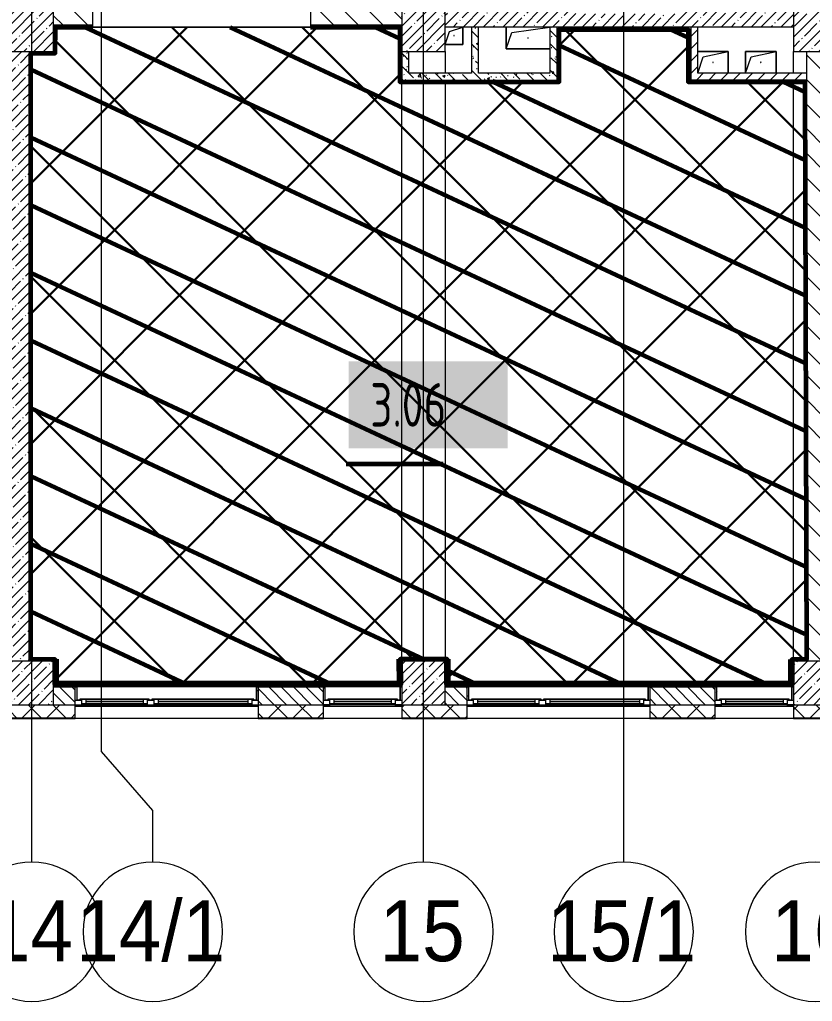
# Model space of a CAD drawing. Header units: millimetres. Extents: x -164500 to 426394, y -51911 to 102118.
# Drawn here: x 336747 to 345855, y -3506 to 7765 of the extents above; entities that cross this region are included whole.
import ezdxf

# ---------------------------------------------------------------- set-up
doc = ezdxf.new("R2010")
doc.units = ezdxf.units.MM
for name, color, linetype, lineweight in [('0) шлифовка', 5, 'Continuous', 60), ('1.4) Плинтус ПЛ-4', 6, 'Continuous', 60), ('5.3) Л-7 Линолеум 4 вып', 230, 'Continuous', 30), ('7.7) Плинтус', 222, 'Continuous', 90), ('A-FLOR', 7, 'Continuous', 9), ('A-GENM', 7, 'Continuous', 9), ('A-GLAZ', 7, 'Continuous', 9), ('A-GLAZ-1', 7, 'Continuous', 5), ('A-WALL', 7, 'Continuous', 5), ('I-WALL', 7, 'Continuous', 5), ('S-COLS', 7, 'Continuous', 9), ('S-COLS-1', 7, 'Continuous', 5), ('Оси', 7, 'Continuous', 9), ('Оси-1', 7, 'Continuous', 20)]:
    doc.layers.add(name, color=color, linetype=linetype, lineweight=lineweight)
doc.layers.add('2) защита вин плитк', color=6, linetype='Continuous')
doc.layers.add('3.2.3) Нал-ой пол 4 вып', color=3, linetype='Continuous')
doc.layers.add('A-AREA-PATT-3', color=7, linetype='Continuous', lineweight=5, true_color=0xe6fae8, transparency=1)
doc.layers.add('A-WALL-1', color=9, linetype='Continuous', lineweight=5, true_color=0x808080)
doc.layers.add('A-WALL-FNSH-1', color=9, linetype='Continuous', lineweight=5, true_color=0x808080)
doc.styles.add('Arial', font='arial.ttf', dxfattribs={"width": 0.9, "height": 700})
doc.styles.add('СПДС', font='ГОСТ тип А.ttf', dxfattribs={"width": 0.9})
pattern_1 = [(45, (289227.4, 1e-08), (-141.42136, 141.42136), []), (135, (289227.4, 1e-08), (-141.42136, -141.42136), [])]
pattern_2 = [(135, (289227.4, 1e-08), (-141.42136, -141.42136), [])]
pattern_3 = [(45, (289227.4, 1e-08), (-114.04925, 114.04925), []), (45, (289341.45, 1e-08), (-114.04925, 114.04925), [201.612, -40.322, 6.706, -33.617])]
pattern_4 = [(45, (289227.4, 1e-08), (-70.71068, 70.71068), [])]
pattern_5 = [(135, (289227.4, 1e-08), (-150.8683, -150.8683), [213.36, -35.56, 7.112, -35.56]), (135, (289227.4, 150.77), (-150.8683, -150.8683), []), (50, (289227.4, 1e-08), (255.0577, -22.3145), [26.67, -293.37]), (355, (289227.4, 1e-08), (-49.3404, 267.4791), [21.336, -234.696]), (100.451, (289248.66, -1.86), (205.7195, 245.1636), [22.666, -249.326]), (46.184, (289227.4, 71.12), (379.511, -58.86), [40.005, -440.055]), (96.636, (289259.03, 66.2), (332.3634, 346.399), [33.999, -373.989]), (351.184, (289227.4, 71.12), (332.367, 346.3953), [32.004, -352.044]), (21, (289262.96, 53.34), (212.2602, -143.1711), [26.67, -293.37]), (326, (289262.96, 53.34), (86.5224, 257.8632), [21.336, -234.696]), (71.451, (289280.65, 41.4), (298.784, 114.6901), [22.666, -249.326]), (37.5, (289227.4, 1e-08), (4.32385, 118.37751), [6.706, -225.146, 6.706, -231.546, -235.585]), (37.5, (289227.4, 1e-08), (4.32385, 118.37751), [-470.103, 6.706, -228.879]), (7.5, (289227.4, 1e-08), (93.54758, 140.2533), [6.706, -129.134, 6.706, -219.812, -89.789]), (7.5, (289227.4, 1e-08), (93.54758, 140.2533), [-362.356, 6.706, -83.083]), (327.5, (289148.1, 1e-08), (189.82734, -8.02019), [6.706, -82.194, 6.706, -270.662, -368.046]), (327.5, (289148.1, 1e-08), (189.82734, -8.02019), [-366.268, 6.706, -361.34]), (317.5, (289112.54, 1e-08), (207.38114, 35.59764), [6.706, -108.864, 6.706, -177.495, -261.366]), (317.5, (289112.54, 1e-08), (207.38114, 35.59764), [-299.771, 6.706, -254.66])]
pattern_6 = [(0, (289227.4, 1e-08), (243.84, 60.96), [20.117, -162.763, 20.117, -162.763, -975.36]), (0, (289227.4, 1e-08), (243.84, 60.96), [-365.76, 20.117, -345.643, 20.117, -162.763, -426.72]), (0, (289227.4, 1e-08), (243.84, 60.96), [-914.4, 20.117, -101.803, 20.117, -284.683]), (120, (289318.84, 30.48), (-174.71291, 180.691634), [20.117, -162.763, 20.117, -162.763, -975.36]), (120, (289318.84, 30.48), (-174.71291, 180.691634), [-365.76, 20.117, -345.643, 20.117, -162.763, -426.72]), (120, (289318.84, 30.48), (-174.71291, 180.691634), [-914.4, 20.117, -101.803, 20.117, -284.683]), (240, (289349.32, 152.4), (-69.12709, -241.651634), [20.117, -162.763, 20.117, -162.763, -975.36]), (240, (289349.32, 152.4), (-69.12709, -241.651634), [-365.76, 20.117, -345.643, 20.117, -162.763, -426.72]), (240, (289349.32, 152.4), (-69.12709, -241.651634), [-914.4, 20.117, -101.803, 20.117, -284.683])]
pattern_7 = [(45, (292979.4, 11329), (-747.606, 747.606), [])]

# ---------------------------------------------------------------- blocks, each defined once
blk = doc.blocks.new('BSC_Колонна _Прямоугольная - 500х500-V513-Объем проектирования 3 этажа')
at = {"layer": 'S-COLS-1'}
h = blk.add_hatch(dxfattribs=at)
h.set_pattern_fill('FP_6', color=256, style=0, pattern_type=2)
h.set_pattern_definition([(45, (-47660, -7650), (-114.04925, 114.04925), []), (45, (-47545.95, -7650), (-114.04925, 114.04925), [201.613, -40.323, 6.706, -33.617])])
h.paths.add_polyline_path([(-30, -250), (250, -250), (250, 250), (-250, 250), (-250, -250), (-168, -250)])
for p, q in [((250, 250), (-250, 250)), ((-250, 250), (-250, -250)), ((250, -250), (250, 250)), ((-250, -250), (250, -250))]:
    blk.add_line(p, q, dxfattribs=at)
blk = doc.blocks.new('BSC_Колонна _Прямоугольная - 500х500-V514-Объем проектирования 3 этажа')
at = {"layer": 'S-COLS-1'}
h = blk.add_hatch(dxfattribs=at)
h.set_pattern_fill('FP_7', color=256, style=0, pattern_type=2)
h.set_pattern_definition([(45, (-52160, -7650), (-114.04925, 114.04925), []), (45, (-52045.95, -7650), (-114.04925, 114.04925), [201.613, -40.323, 6.706, -33.617])])
h.paths.add_polyline_path([(250, -250), (250, 250), (-250, 250), (-250, -250)])
for p, q in [((250, 250), (-250, 250)), ((-250, 250), (-250, -250)), ((250, -250), (250, 250)), ((-250, -250), (250, -250))]:
    blk.add_line(p, q, dxfattribs=at)
blk = doc.blocks.new('BSC_Колонна _Прямоугольная - 500х500-V520-Объем проектирования 3 этажа')
at = {"layer": 'S-COLS-1'}
h = blk.add_hatch(dxfattribs=at)
h.set_pattern_fill('FP_13', color=256, style=0, pattern_type=2)
h.set_pattern_definition([(45, (-47660, -150), (-114.04925, 114.04925), []), (45, (-47545.95, -150), (-114.04925, 114.04925), [201.613, -40.323, 6.706, -33.617])])
h.paths.add_polyline_path([(250, -250), (250, 250), (-250, 250), (-250, -250), (-168, -250)])
for p, q in [((250, 250), (-250, 250)), ((-250, 250), (-250, -250)), ((250, -250), (250, 250)), ((-250, -250), (250, -250))]:
    blk.add_line(p, q, dxfattribs=at)
blk = doc.blocks.new('BSC_Колонна _Прямоугольная - 500х500-V521-Объем проектирования 3 этажа')
at = {"layer": 'S-COLS-1'}
h = blk.add_hatch(dxfattribs=at)
h.set_pattern_fill('FP_14', color=256, style=0, pattern_type=2)
h.set_pattern_definition([(45, (-52160, -150), (-114.04925, 114.04925), []), (45, (-52045.95, -150), (-114.04925, 114.04925), [201.613, -40.323, 6.706, -33.617])])
h.paths.add_polyline_path([(-250, -250), (250, -250), (250, 250), (-250, 250), (-250, -50)])
for p, q in [((250, 250), (-250, 250)), ((-250, 250), (-250, -250)), ((250, -250), (250, 250)), ((-250, -250), (250, -250))]:
    blk.add_line(p, q, dxfattribs=at)
blk = doc.blocks.new('BSC_Колонна _Прямоугольная - 500х500-V533-Объем проектирования 3 этажа')
at = {"layer": 'S-COLS-1'}
h = blk.add_hatch(dxfattribs=at)
h.set_pattern_fill('FP_63', color=256, style=0, pattern_type=2)
h.set_pattern_definition([(45, (-56660, -150), (-114.04925, 114.04925), []), (45, (-56545.95, -150), (-114.04925, 114.04925), [201.613, -40.323, 6.706, -33.617])])
h.paths.add_polyline_path([(250, -250), (250, 250), (-250, 250), (-250, -250), (10, -250)])
for p, q in [((250, 250), (-250, 250)), ((-250, 250), (-250, -250)), ((250, -250), (250, 250)), ((-250, -250), (250, -250))]:
    blk.add_line(p, q, dxfattribs=at)
blk = doc.blocks.new('BSC_Колонна _Прямоугольная - 500х500-V534-Объем проектирования 3 этажа')
at = {"layer": 'S-COLS-1'}
h = blk.add_hatch(dxfattribs=at)
h.set_pattern_fill('FP_64', color=256, style=0, pattern_type=2)
h.set_pattern_definition([(45, (-56660, -7650), (-114.04925, 114.04925), []), (45, (-56545.95, -7650), (-114.04925, 114.04925), [201.613, -40.323, 6.706, -33.617])])
h.paths.add_polyline_path([(-99, -250), (250, -250), (250, 250), (-250, 250), (-250, -250), (-119, -250)])
for p, q in [((250, 250), (-250, 250)), ((-250, 250), (-250, -250)), ((250, -250), (250, 250)), ((-250, -250), (250, -250))]:
    blk.add_line(p, q, dxfattribs=at)
blk = doc.blocks.new('120_Окно_СКБ_1Ст - 120_Окно_СКБ_1Ст 900х2500_h_-20664874-Объем проектирования 3 этажа')
at = {"layer": 'A-GLAZ'}
for p, q in [((-450, -127), (-450, -57)), ((-450, -57), (-380, -57)), ((-380, -57), (-380, -127)), ((380, -87), (-380, -87)), ((-380, -87), (-380, -127)), ((-330, -137), (-330, -87)), ((330, -137), (330, -87)), ((380, -127), (380, -57)), ((380, -57), (450, -57)), ((380, -127), (380, -87)), ((450, -57), (450, -127)), ((-380, -127), (-450, -127)), ((-380, -127), (-400, -127)), ((-400, -127), (-400, -137)), ((-400, -137), (400, -137)), ((400, -137), (-400, -137)), ((450, -127), (380, -127)), ((400, -127), (380, -127)), ((400, -137), (400, -127))]:
    blk.add_line(p, q, dxfattribs=at)
at = {"layer": 'A-GLAZ-1'}
for p, q in [((450, -57), (-450, -57)), ((-330, -107), (330, -107)), ((-430, -127), (-400, -127)), ((330, -117), (-330, -117)), ((400, -127), (430, -127))]:
    blk.add_line(p, q, dxfattribs=at)
blk = doc.blocks.new('120_Окно_СКБ_2Ст - 120_Окно_СКБ_2Ст 2100х2400 _мал створка справа_-22446225-Объем проектирования 3 этажа')
at = {"layer": 'A-GLAZ'}
for p, q in [((-1050, -127), (-1050, -57)), ((-1050, -57), (-980, -57)), ((-980, -57), (-980, -127)), ((150, -87), (-980, -87)), ((-980, -87), (-980, -127)), ((-930, -137), (-930, -87)), ((100, -137), (100, -87)), ((150, -127), (150, -57)), ((150, -57), (220, -57)), ((150, -127), (150, -87)), ((220, -57), (220, -127)), ((980, -87), (220, -87)), ((220, -87), (220, -127)), ((270, -137), (270, -87)), ((930, -137), (930, -87)), ((980, -127), (980, -57)), ((980, -57), (1050, -57)), ((980, -127), (980, -87)), ((1050, -57), (1050, -127)), ((-980, -127), (-1050, -127)), ((-980, -127), (-1000, -127)), ((-1000, -127), (-1000, -137)), ((-1000, -137), (170, -137)), ((170, -137), (-1000, -137)), ((220, -127), (150, -127)), ((170, -127), (150, -127)), ((170, -137), (170, -127)), ((220, -127), (200, -127)), ((200, -127), (200, -137)), ((200, -137), (1000, -137)), ((1000, -137), (200, -137)), ((1050, -127), (980, -127)), ((1000, -127), (980, -127)), ((1000, -137), (1000, -127))]:
    blk.add_line(p, q, dxfattribs=at)
at = {"layer": 'A-GLAZ-1'}
for p, q in [((1050, -57), (-1050, -57)), ((-930, -107), (100, -107)), ((270, -107), (930, -107)), ((-1030, -127), (-1000, -127)), ((100, -117), (-930, -117)), ((170, -127), (200, -127)), ((930, -117), (270, -117)), ((1000, -127), (1030, -127))]:
    blk.add_line(p, q, dxfattribs=at)
blk = doc.blocks.new('120_Окно_СКБ_2Ст - 120_Окно_СКБ_2Ст 2100х2400 _мал створка справа_-V543-Объем проектирования 3 этажа')
at = {"layer": 'A-GLAZ'}
for p, q in [((-1050, -127), (-1050, -57)), ((-1050, -57), (-980, -57)), ((-980, -57), (-980, -127)), ((150, -87), (-980, -87)), ((-980, -87), (-980, -127)), ((-930, -137), (-930, -87)), ((100, -137), (100, -87)), ((150, -127), (150, -57)), ((150, -57), (220, -57)), ((150, -127), (150, -87)), ((220, -57), (220, -127)), ((980, -87), (220, -87)), ((220, -87), (220, -127)), ((270, -137), (270, -87)), ((930, -137), (930, -87)), ((980, -127), (980, -57)), ((980, -57), (1050, -57)), ((980, -127), (980, -87)), ((1050, -57), (1050, -127)), ((-980, -127), (-1050, -127)), ((-980, -127), (-1000, -127)), ((-1000, -127), (-1000, -137)), ((-1000, -137), (170, -137)), ((170, -137), (-1000, -137)), ((220, -127), (150, -127)), ((170, -127), (150, -127)), ((170, -137), (170, -127)), ((220, -127), (200, -127)), ((200, -127), (200, -137)), ((200, -137), (1000, -137)), ((1000, -137), (200, -137)), ((1050, -127), (980, -127)), ((1000, -127), (980, -127)), ((1000, -137), (1000, -127))]:
    blk.add_line(p, q, dxfattribs=at)
at = {"layer": 'A-GLAZ-1'}
for p, q in [((1050, -57), (-1050, -57)), ((-930, -107), (100, -107)), ((270, -107), (930, -107)), ((-1030, -127), (-1002, -127)), ((100, -117), (-930, -117)), ((170, -127), (200, -127)), ((930, -117), (270, -117)), ((1000, -127), (1030, -127))]:
    blk.add_line(p, q, dxfattribs=at)
blk = doc.blocks.new('GM_Отверстие прямоугольное _в плите_ - Отверстие-V613-Объем проектирования 3 этажа')
at = {"layer": 'A-GENM'}
for p, q in [((-175, 125), (175, 125)), ((175, 125), (-175, 125)), ((-112.5, 62.5), (175, 125)), ((175, 125), (175, -125)), ((175, -125), (175, 125)), ((-175, -125), (-112.5, 62.5))]:
    blk.add_line(p, q, dxfattribs=at)
for start, end in [(360, 180), (180, 360)]:
    blk.add_arc((0, 0), 2.5, start, end, dxfattribs=at)
blk = doc.blocks.new('GM_Отверстие прямоугольное _в плите_ - Отверстие-V614-Объем проектирования 3 этажа')
at = {"layer": 'A-GENM'}
for p, q in [((-175, -125), (-175, 125)), ((-175, 125), (175, 125)), ((175, 125), (-175, 125)), ((-175, 125), (-175, -125)), ((-112.5, 62.5), (175, 125)), ((175, 125), (175, -125)), ((175, -125), (175, 125)), ((-175, -125), (-112.5, 62.5))]:
    blk.add_line(p, q, dxfattribs=at)
for start, end in [(360, 180), (180, 360)]:
    blk.add_arc((0, 0), 2.5, start, end, dxfattribs=at)
blk = doc.blocks.new('GM_Отверстие прямоугольное _в плите_ - Отверстие-V624-Объем проектирования 3 этажа')
at = {"layer": 'A-GENM'}
for p, q in [((-250, -125), (-250, 125)), ((-250, 125), (-250, -125)), ((-187, 62), (250, 125)), ((-250, -125), (-187, 62)), ((250, -125), (-250, -125)), ((-250, -125), (250, -125))]:
    blk.add_line(p, q, dxfattribs=at)
for start, end in [(360, 180), (180, 360)]:
    blk.add_arc((0, 0), 2.5, start, end, dxfattribs=at)
blk = doc.blocks.new('GM_Отверстие прямоугольное _в плите_ - Отверстие-V634-Объем проектирования 3 этажа')
at = {"layer": 'A-GENM'}
for p, q in [((-100, -100), (-50, 50)), ((-50, 50), (100, 100)), ((100, 100), (100, -100)), ((100, -100), (100, 100)), ((100, -100), (-100, -100)), ((-100, -100), (100, -100))]:
    blk.add_line(p, q, dxfattribs=at)
for start, end in [(360, 180), (180, 360)]:
    blk.add_arc((0, 0), 2.5, start, end, dxfattribs=at)
blk = doc.blocks.new('Ось сетки - D8-29747960-Объем проектирования 3 этажа')
at = {"layer": 'Оси-1'}
for start, end in [(360, 180), (180, 360)]:
    blk.add_arc((0, 0), 4, start, end, dxfattribs=at)

msp = doc.modelspace()

# ---------------------------------------------------------------- hatches: boundary and pattern name
at = {"layer": '0) шлифовка', "true_color": 0x2776bb}
h = msp.add_hatch(dxfattribs=at)
h.set_pattern_fill('ANSI31', color=152, scale=222, angle=110)
h.set_pattern_definition([(155, (292979.4, 11329), (-297.8825, -638.811), [])])
h.paths.add_polyline_path([(341116.402, 7679), (337158.402, 7679), (337158.402, 7379), (336878.402, 7379), (336878.402, 421), (337158.402, 421), (337158.402, 141), (337387.402, 141), (339487.402, 141), (340237.402, 141), (341116.402, 141), (341116.402, 421), (341658.402, 421), (341658.402, 400), (341658.402, 141), (341887.402, 141), (343987.402, 141), (344737.402, 141), (345616.402, 141), (345616.402, 421), (345767.115, 421), (345767.115, 7049), (344437.402, 7049), (344429.402, 7049), (344429.402, 7652), (342945.402, 7652), (342945.402, 7050), (342945.402, 7049), (341116.402, 7049)])
at = {"layer": '2) защита вин плитк'}
h = msp.add_hatch(dxfattribs=at)
h.set_pattern_fill('ANSI31', color=256, scale=333)
h.set_pattern_definition(pattern_7)
h.paths.add_polyline_path([(341116.402, 7679), (337158.402, 7679), (337158.402, 7379), (336878.402, 7379), (336878.402, 421), (337158.402, 421), (337158.402, 141), (337387.402, 141), (339487.402, 141), (340237.402, 141), (341116.402, 141), (341116.402, 421), (341658.402, 421), (341658.402, 400), (341658.402, 141), (341887.402, 141), (343987.402, 141), (344737.402, 141), (345616.402, 141), (345616.402, 421), (345767.115, 421), (345767.115, 7049), (344437.402, 7049), (344429.402, 7049), (344429.402, 7652), (342945.402, 7652), (342945.402, 7050), (342945.402, 7049), (341116.402, 7049)])
at = {"layer": '3.2.3) Нал-ой пол 4 вып'}
h = msp.add_hatch(dxfattribs=at)
h.set_pattern_fill('ANSI31', color=256, scale=333)
h.set_pattern_definition(pattern_7)
h.paths.add_polyline_path([(341116.402, 7679), (337158.402, 7679), (337158.402, 7379), (336878.402, 7379), (336878.402, 421), (337158.402, 421), (337158.402, 141), (337387.402, 141), (339487.402, 141), (340237.402, 141), (341116.402, 141), (341116.402, 421), (341658.402, 421), (341658.402, 400), (341658.402, 141), (341887.402, 141), (343987.402, 141), (344737.402, 141), (345616.402, 141), (345616.402, 421), (345767.115, 421), (345767.115, 7049), (344437.402, 7049), (344429.402, 7049), (344429.402, 7652), (342945.402, 7652), (342945.402, 7050), (342945.402, 7049), (341116.402, 7049)])
at = {"layer": '5.3) Л-7 Линолеум 4 вып'}
h = msp.add_hatch(dxfattribs=at)
h.set_pattern_fill('ANSI37', color=256, scale=333)
h.set_pattern_definition([(45, (292979.4, 11329), (-747.606, 747.606), []), (135, (292979.4, 11329), (-747.606, -747.606), [])])
h.paths.add_polyline_path([(341116.402, 7679), (337158.402, 7679), (337158.402, 7379), (336878.402, 7379), (336878.402, 421), (337158.402, 421), (337158.402, 141), (337387.402, 141), (339487.402, 141), (340237.402, 141), (341116.402, 141), (341116.402, 421), (341658.402, 421), (341658.402, 400), (341658.402, 141), (341887.402, 141), (343987.402, 141), (344737.402, 141), (345616.402, 141), (345616.402, 421), (345767.115, 421), (345767.115, 7049), (344437.402, 7049), (344429.402, 7049), (344429.402, 7652), (342945.402, 7652), (342945.402, 7050), (342945.402, 7049), (341116.402, 7049)])
at = {"layer": 'A-AREA-PATT-3'}
msp.add_hatch(color=256, dxfattribs=at).paths.add_polyline_path([(344433.402, 7050), (344433.402, 7656), (342941.402, 7656), (342941.402, 7050), (342945.402, 7050), (342945.402, 7652), (344429.402, 7652), (344429.402, 7050), (344432.172, 7050)])
at = {"layer": 'A-WALL'}
h = msp.add_hatch(dxfattribs=at)
h.set_pattern_fill('FP_2', color=256, style=0, pattern_type=2)
h.set_pattern_definition([(135, (289227.4, 1e-08), (-70.71068, -70.71068), [])])
h.paths.add_polyline_path([(354546.213, -100), (354637.402, -100), (354637.402, 100), (354387.402, 100), (354387.402, -100), (354528.333, -100)])
h.paths.add_polyline_path([(341887.402, -100), (341886.813, 100), (341637.402, 100), (341637.402, -100), (341886.813, -100)])
h.paths.add_polyline_path([(340237.402, -100), (340237.402, 100), (339487.402, 100), (339487.402, -100), (339983.205, -100)])
h.paths.add_polyline_path([(343987.402, -100), (344737.402, -100), (344737.402, 100), (343987.402, 100)])
h.paths.add_polyline_path([(352937.402, -100), (353487.402, -100), (353487.402, 100), (352937.402, 100)])
h.paths.add_polyline_path([(350837.402, -100), (350837.402, 100), (350637.402, 100), (350637.402, -100)])
h.paths.add_polyline_path([(330987.402, -100), (330987.402, 100), (330367.402, 100), (330367.402, -100)])
h.paths.add_polyline_path([(332137.402, -100), (332137.402, 100), (331887.402, 100), (331887.402, -100)])
h.paths.add_polyline_path([(347037.402, -100), (347037.402, 100), (346137.402, 100), (346137.402, -100), (346509.861, -100)])
h.paths.add_polyline_path([(332637.402, -100), (333537.402, -100), (333537.402, 100), (332637.402, 100), (332637.402, 94.805)])
h.paths.add_polyline_path([(337137.402, -100), (337387.402, -100), (337387.402, 100), (337137.402, 100)])
h.paths.add_polyline_path([(327767.402, -100), (327767.402, 100), (327717.402, 100), (327717.402, -100)])
h.paths.add_polyline_path([(327217.402, -100), (327217.402, 100), (326650.402, 100), (326650.402, -100), (326929.893, -100)])
h.paths.add_polyline_path([(325197.402, -100), (325750.402, -100), (325750.402, 100), (325197.402, 100), (325197.402, -48)])
h.paths.add_polyline_path([(315637.145, -100), (315637.145, 100), (315387.402, 100), (315387.402, -100)])
h.paths.add_polyline_path([(308587.402, -100), (309937.402, -100), (309937.402, 100), (308587.402, 100), (308587.402, -13.913)])
h.paths.add_polyline_path([(311737.402, -100), (311937.402, -100), (311937.402, 100), (311737.402, 100), (311737.402, -91.927)])
h.paths.add_polyline_path([(319037.145, -100), (319210.231, -100), (319210.231, 100), (319037.145, 100), (319037.145, -70.137)])
h.paths.add_polyline_path([(320110.231, -100), (321337.402, -100), (321337.402, 100), (320110.231, 100), (320110.231, -45.711)])
h.paths.add_polyline_path([(323097.402, -100), (323097.402, 100), (322837.402, 100), (322837.402, -100), (322857.402, -100)])
h.paths.add_polyline_path([(314787.402, -100), (314787.402, 100), (314037.402, 100), (314037.402, -100)])
h.paths.add_polyline_path([(311137.402, -100), (311137.402, 100), (310837.402, 100), (310837.402, -100)])
h.paths.add_polyline_path([(304087.402, -100), (304837.402, -100), (304837.402, 100), (304087.402, 100)])
h.paths.add_polyline_path([(305887.402, -100), (305887.402, 100), (305737.402, 100), (305737.402, -100)])
h.paths.add_polyline_path([(299587.145, -100), (300337.402, -100), (300337.402, 100), (299587.145, 100)])
h.paths.add_polyline_path([(301367.402, -100), (301387.402, -100), (301387.402, 100), (301237.402, 100), (301237.402, -100)])
h.paths.add_polyline_path([(296472.165, -100), (296887.402, -100), (296887.402, 100), (296057.402, 100), (296057.402, -100)])
h = msp.add_hatch(dxfattribs=at)
h.set_pattern_fill('FP_24', color=256, style=0, pattern_type=2)
h.set_pattern_definition(pattern_1)
h.paths.add_polyline_path([(343987.402, -250), (344737.402, -250), (344737.402, -100), (343987.402, -100), (343987.402, -118)])
h.paths.add_polyline_path([(345854.492, -250), (345854.492, -100), (345637.402, -100), (345637.402, -250)])
h.paths.add_polyline_path([(336719.877, -250), (337387.402, -250), (337387.402, -100), (336637.402, -100), (336637.402, -250)])
h.paths.add_polyline_path([(339487.402, -250), (340237.402, -250), (340237.402, -100), (339487.402, -100), (339487.402, -118)])
h.paths.add_polyline_path([(341137.402, -250), (341887.402, -250), (341886.813, -100), (341137.402, -100)])
h.paths.add_polyline_path([(332637.402, -250), (333537.402, -250), (333537.402, -100), (331887.402, -100), (331887.402, -250), (332368.773, -250)])
h.paths.add_polyline_path([(327497.402, -250), (328267.402, -250), (328267.402, -100), (326650.402, -100), (326650.402, -250), (327217.402, -250)])
h.paths.add_polyline_path([(330367.402, -250), (330987.402, -250), (330987.402, -100), (330367.402, -100), (330367.402, -118)])
h.paths.add_polyline_path([(322837.402, -250), (323097.402, -250), (323097.402, -100), (322237.402, -100), (322237.402, -250), (322578.789, -250)])
h.paths.add_polyline_path([(325298.229, -250), (325750.402, -250), (325750.402, -100), (325197.402, -100), (325197.402, -250)])
h.paths.add_polyline_path([(320110.231, -250), (321337.402, -250), (321337.402, -100), (320110.231, -100)])
h.paths.add_polyline_path([(319210.231, -250), (319210.231, -100), (318437.145, -100), (318437.145, -250), (319037.145, -250)])
h.paths.add_polyline_path([(311701.029, -250), (311937.402, -250), (311937.402, -100), (310837.402, -100), (310837.402, -250), (311137.402, -250)])
h.paths.add_polyline_path([(314037.402, -250), (315637.145, -250), (315637.145, -100), (314037.402, -100), (314037.402, -148.744)])
h.paths.add_polyline_path([(305737.402, -250), (306487.402, -250), (306487.402, -100), (305737.402, -100)])
h.paths.add_polyline_path([(309937.402, -250), (309937.402, -100), (308587.402, -100), (308587.402, -250)])
h.paths.add_polyline_path([(299735.493, -250), (300337.402, -250), (300337.402, -100), (299587.145, -100), (299587.145, -250)])
h.paths.add_polyline_path([(301387.402, -250), (301987.402, -250), (301987.402, -100), (301237.402, -100), (301237.402, -250)])
h.paths.add_polyline_path([(304837.402, -250), (304837.402, -100), (304087.402, -100), (304087.402, -250)])
h.paths.add_polyline_path([(296472.165, -250), (297487.145, -250), (297487.145, -100), (296057.402, -100), (296057.402, -250)])
h.paths.add_polyline_path([(289323.766, -250), (292957.402, -250), (292957.402, -100), (288967.402, -100), (288967.402, -250), (289117.402, -250)])
h = msp.add_hatch(dxfattribs=at)
h.set_pattern_fill('FP_24', color=256, style=0, pattern_type=2)
h.set_pattern_definition(pattern_1)
h.paths.add_polyline_path([(364707.402, -250), (364927.402, -250), (364927.402, -100), (360787.402, -100), (360787.402, -250), (363157.402, -250)])
h.paths.add_polyline_path([(359835.117, -250), (359887.402, -250), (359887.402, -100), (356287.402, -100), (356287.402, -250), (359563.173, -250)])
h.paths.add_polyline_path([(355137.402, -250), (355387.402, -250), (355387.402, -100), (354387.402, -100), (354387.402, -250), (354668.181, -250)])
h.paths.add_polyline_path([(352937.402, -250), (353487.402, -250), (353487.402, -100), (352937.402, -100), (352937.402, -118)])
h.paths.add_polyline_path([(350637.402, -250), (350837.402, -250), (350837.402, -100), (350137.402, -100), (350137.402, -250)])
h.paths.add_polyline_path([(346509.861, -250), (347037.402, -250), (347037.402, -100), (345854.492, -100), (345854.492, -250), (346137.402, -250)])
at = {"layer": 'I-WALL'}
h = msp.add_hatch(dxfattribs=at)
h.set_pattern_fill('FP_23', color=256, style=0, pattern_type=2)
h.set_pattern_definition(pattern_2)
h.paths.add_polyline_path([(341137.402, 7700), (341137.402, 7900), (340087.402, 7900), (340087.402, 7700), (341117.402, 7700)])
h.paths.add_polyline_path([(337157.402, 7700), (337587.402, 7700), (337587.337, 7900), (337137.402, 7900), (337137.402, 7700)])
h = msp.add_hatch(dxfattribs=at)
h.set_pattern_fill('FP_1', color=256, style=0, pattern_type=2)
h.set_pattern_definition(pattern_3)
h.paths.add_polyline_path([(341637.402, 7680), (345637.402, 7680), (345637.402, 7900), (344337.402, 7900), (344337.402, 7830), (343137.402, 7830), (343137.402, 7900), (341637.402, 7900)])
h = msp.add_hatch(dxfattribs=at)
h.set_pattern_fill('FP_191', color=256, style=0, pattern_type=2)
h.set_pattern_definition(pattern_6)
h.paths.add_polyline_path([(337157.402, 7380), (337157.402, 7700), (337137.402, 7700), (337137.402, 7380)])
h = msp.add_hatch(dxfattribs=at)
h.set_pattern_fill('FP_191', color=256, style=0, pattern_type=2)
h.set_pattern_definition(pattern_6)
h.paths.add_polyline_path([(337587.402, 7680), (337587.337, 7700), (337157.402, 7700), (337158.402, 7680), (337587.337, 7680)])
h.paths.add_polyline_path([(341117.402, 7680), (341117.402, 7700), (340087.402, 7700), (340087.402, 7680), (341070.981, 7680)])
h = msp.add_hatch(dxfattribs=at)
h.set_pattern_fill('FP_191', color=256, style=0, pattern_type=2)
h.set_pattern_definition(pattern_6)
h.paths.add_polyline_path([(341137.402, 7070), (341137.402, 7700), (341117.402, 7679), (341117.402, 7070)])
h.paths.add_polyline_path([(341117.402, 7680), (341137.402, 7700), (341117.402, 7700)])
h = msp.add_hatch(dxfattribs=at)
h.set_pattern_fill('FP_41', color=256, style=0, pattern_type=2)
h.set_pattern_definition(pattern_5)
h.paths.add_polyline_path([(342017.402, 7150), (342017.402, 7680), (341937.402, 7680), (341937.402, 7150)])
h = msp.add_hatch(dxfattribs=at)
h.set_pattern_fill('FP_41', color=256, style=0, pattern_type=2)
h.set_pattern_definition(pattern_5)
h.paths.add_polyline_path([(342917.402, 7150), (342917.402, 7680), (342837.402, 7680), (342837.402, 7150)])
h = msp.add_hatch(dxfattribs=at)
h.set_pattern_fill('FP_191', color=256, style=0, pattern_type=2)
h.set_pattern_definition(pattern_6)
h.paths.add_polyline_path([(342937.402, 7660), (344437.402, 7660), (344437.402, 7680), (342917.402, 7680), (342917.402, 7660)])
h = msp.add_hatch(dxfattribs=at)
h.set_pattern_fill('FP_191', color=256, style=0, pattern_type=2)
h.set_pattern_definition(pattern_6)
h.paths.add_polyline_path([(344457.402, 7070), (344457.402, 7680), (344437.402, 7680), (344437.402, 7070)])
h = msp.add_hatch(dxfattribs=at)
h.set_pattern_fill('FP_22', color=256, style=0, pattern_type=2)
h.set_pattern_definition(pattern_4)
h.paths.add_polyline_path([(344457.402, 7070), (344537.402, 7070), (344537.402, 7680), (344457.402, 7680), (344457.402, 7150)])
h = msp.add_hatch(dxfattribs=at)
h.set_pattern_fill('FP_191', color=256, style=0, pattern_type=2)
h.set_pattern_definition(pattern_6)
h.paths.add_polyline_path([(342937.402, 7050), (342937.402, 7660), (342917.402, 7659.733), (342917.402, 7050)])
h = msp.add_hatch(dxfattribs=at)
h.set_pattern_fill('FP_1', color=256, style=0, pattern_type=2)
h.set_pattern_definition(pattern_3)
h.paths.add_polyline_path([(336637.402, 400), (336857.402, 400), (336857.345, 7400), (336637.402, 7400), (336637.402, 797.231)])
h = msp.add_hatch(dxfattribs=at)
h.set_pattern_fill('FP_191', color=256, style=0, pattern_type=2)
h.set_pattern_definition(pattern_6)
h.paths.add_polyline_path([(336873.116, 7380), (336877.402, 7380), (336857.402, 7400), (336857.402, 7380)])
h.paths.add_polyline_path([(337137.402, 7380), (337137.402, 7400), (336857.402, 7400), (336878.402, 7380), (337135.974, 7380)])
h = msp.add_hatch(dxfattribs=at)
h.set_pattern_fill('FP_191', color=256, style=0, pattern_type=2)
h.set_pattern_definition(pattern_6)
h.paths.add_polyline_path([(336857.402, 400), (336877.402, 423.636), (336877.402, 7380), (336857.402, 7380), (336857.402, 420)])
h.paths.add_polyline_path([(336877.402, 400), (336877.402, 420), (336857.402, 400)])
h = msp.add_hatch(dxfattribs=at)
h.set_pattern_fill('FP_41', color=256, style=0, pattern_type=2)
h.set_pattern_definition(pattern_5)
h.paths.add_polyline_path([(341155.259, 7150), (341217.402, 7150), (341217.402, 7400), (341137.402, 7400), (341137.402, 7150)])
h = msp.add_hatch(dxfattribs=at)
h.set_pattern_fill('FP_23', color=256, style=0, pattern_type=2)
h.set_pattern_definition(pattern_2)
h.paths.add_polyline_path([(345788.175, 400), (345988.115, 400), (345988.058, 7400), (345788.115, 7400), (345788.115, 400)])
h = msp.add_hatch(dxfattribs=at)
h.set_pattern_fill('FP_41', color=256, style=0, pattern_type=2)
h.set_pattern_definition(pattern_5)
h.paths.add_polyline_path([(342158.757, 7070), (342917.402, 7070), (342917.402, 7150), (341137.402, 7150), (341137.402, 7070), (341657.402, 7070)])
h = msp.add_hatch(dxfattribs=at)
h.set_pattern_fill('FP_22', color=256, style=0, pattern_type=2)
h.set_pattern_definition(pattern_4)
h.paths.add_polyline_path([(345617.402, 7070), (345788.115, 7070), (345788.115, 7150), (344537.402, 7150), (344537.402, 7070), (345422.085, 7070)])
h = msp.add_hatch(dxfattribs=at)
h.set_pattern_fill('FP_191', color=256, style=0, pattern_type=2)
h.set_pattern_definition(pattern_6)
h.paths.add_polyline_path([(342917.402, 7050), (342917.402, 7070), (341117.402, 7068), (341117.402, 7050), (342158.757, 7050)])
h = msp.add_hatch(dxfattribs=at)
h.set_pattern_fill('FP_191', color=256, style=0, pattern_type=2)
h.set_pattern_definition(pattern_6)
h.paths.add_polyline_path([(345662.402, 7050), (345768.115, 7050), (345768.052, 7070), (344437.402, 7070), (344437.402, 7050), (345637.402, 7050)])
h = msp.add_hatch(dxfattribs=at)
h.set_pattern_fill('FP_191', color=256, style=0, pattern_type=2)
h.set_pattern_definition(pattern_6)
h.paths.add_polyline_path([(345788.115, 420), (345788.115, 7070), (345768.115, 7049), (345768.115, 421)])
h.paths.add_polyline_path([(345768.115, 7050), (345788.115, 7070), (345768.115, 7070)])
h = msp.add_hatch(dxfattribs=at)
h.set_pattern_fill('FP_191', color=256, style=0, pattern_type=2)
h.set_pattern_definition(pattern_6)
h.paths.add_polyline_path([(336877.402, 400), (337157.402, 400), (337157.402, 420), (336877.402, 420)])
h = msp.add_hatch(dxfattribs=at)
h.set_pattern_fill('FP_191', color=256, style=0, pattern_type=2)
h.set_pattern_definition(pattern_6)
h.paths.add_polyline_path([(337157.402, 100), (337157.402, 140), (337137.402, 100)])
h.paths.add_polyline_path([(337137.402, 100), (337157.402, 141), (337157.402, 400), (337137.402, 400), (337137.402, 117.391)])
h = msp.add_hatch(dxfattribs=at)
h.set_pattern_fill('FP_191', color=256, style=0, pattern_type=2)
h.set_pattern_definition(pattern_6)
h.paths.add_polyline_path([(341137.402, 140), (341137.402, 420), (341117.402, 420), (341117.402, 140)])
h = msp.add_hatch(dxfattribs=at)
h.set_pattern_fill('FP_191', color=256, style=0, pattern_type=2)
h.set_pattern_definition(pattern_6)
h.paths.add_polyline_path([(341657.402, 400), (341657.402, 420), (341137.402, 420), (341137.402, 400), (341637.402, 400)])
h = msp.add_hatch(dxfattribs=at)
h.set_pattern_fill('FP_191', color=256, style=0, pattern_type=2)
h.set_pattern_definition(pattern_6)
h.paths.add_polyline_path([(341657.402, 100), (341657.402, 140), (341637.402, 100)])
h.paths.add_polyline_path([(341637.402, 100), (341657.402, 141), (341657.402, 400), (341637.402, 400), (341637.402, 117.391)])
h = msp.add_hatch(dxfattribs=at)
h.set_pattern_fill('FP_191', color=256, style=0, pattern_type=2)
h.set_pattern_definition(pattern_6)
h.paths.add_polyline_path([(345637.402, 140), (345637.402, 420), (345617.402, 420), (345617.402, 141)])
h = msp.add_hatch(dxfattribs=at)
h.set_pattern_fill('FP_191', color=256, style=0, pattern_type=2)
h.set_pattern_definition(pattern_6)
h.paths.add_polyline_path([(345694.029, 400), (345788.115, 400), (345788.115, 420), (345637.402, 420), (345637.402, 400), (345643.791, 400)])
h = msp.add_hatch(dxfattribs=at)
h.set_pattern_fill('FP_191', color=256, style=0, pattern_type=2)
h.set_pattern_definition(pattern_6)
h.paths.add_polyline_path([(340237.402, 100), (340237.402, 140), (339487.402, 140), (339487.402, 100), (339983.205, 100)])
h.paths.add_polyline_path([(337157.402, 100), (337387.402, 100), (337387.402, 140), (337157.402, 140), (337157.402, 114.286)])
h = msp.add_hatch(dxfattribs=at)
h.set_pattern_fill('FP_191', color=256, style=0, pattern_type=2)
h.set_pattern_definition(pattern_6)
h.paths.add_polyline_path([(344737.402, 100), (344737.402, 140), (343987.402, 140), (343987.402, 100), (344334.309, 100)])
h.paths.add_polyline_path([(341657.402, 100), (341887.402, 100), (341886.813, 140), (341657.402, 140), (341657.402, 108)])
h = msp.add_hatch(dxfattribs=at)
h.set_pattern_fill('FP_191', color=256, style=0, pattern_type=2)
h.set_pattern_definition(pattern_6)
h.paths.add_polyline_path([(339487.402, -48), (339487.402, 100), (339467.402, 98.933), (339467.402, -48)])
h = msp.add_hatch(dxfattribs=at)
h.set_pattern_fill('FP_191', color=256, style=0, pattern_type=2)
h.set_pattern_definition(pattern_6)
h.paths.add_polyline_path([(340257.402, -48), (340257.402, 100), (340237.402, 100), (340237.402, -48)])
h = msp.add_hatch(dxfattribs=at)
h.set_pattern_fill('FP_191', color=256, style=0, pattern_type=2)
h.set_pattern_definition(pattern_6)
h.paths.add_polyline_path([(341137.402, -48), (341137.402, 100), (341117.402, 100), (341117.402, -48)])
h = msp.add_hatch(dxfattribs=at)
h.set_pattern_fill('FP_191', color=256, style=0, pattern_type=2)
h.set_pattern_definition(pattern_6)
h.paths.add_polyline_path([(341887.402, -48), (341907.402, -48), (341907.402, 100), (341887.402, 100), (341887.402, 7.266)])
h = msp.add_hatch(dxfattribs=at)
h.set_pattern_fill('FP_191', color=256, style=0, pattern_type=2)
h.set_pattern_definition(pattern_6)
h.paths.add_polyline_path([(343967.402, -48), (343987.402, -48), (343987.402, 100), (343967.402, 98.933), (343967.402, -38)])
h = msp.add_hatch(dxfattribs=at)
h.set_pattern_fill('FP_191', color=256, style=0, pattern_type=2)
h.set_pattern_definition(pattern_6)
h.paths.add_polyline_path([(344757.402, -48), (344757.402, 100), (344737.402, 100), (344737.402, -48)])

# ---------------------------------------------------------------- linework, layer by layer
at = {"layer": '0) шлифовка'}
msp.add_lwpolyline([(340498.548, 2666.742), (341613.495, 2666.742)], dxfattribs=at)
at = {"layer": '1.4) Плинтус ПЛ-4'}
for points in [[(337387.402, 140), (337158.402, 140), (337157.402, 420), (336877.402, 420), (336877.402, 7380), (337157.402, 7380), (337158.402, 7679), (337587.402, 7680)], [(340087.402, 7679), (341116.402, 7679), (341116.402, 7049), (342945.402, 7049), (342945.402, 7652), (344429.402, 7652), (344429.402, 7050), (345768.115, 7050), (345788.115, 420.514), (345617.402, 420.514), (345617.402, 140)], [(341886.813, 140), (341657.402, 141), (341657.402, 421), (341117.402, 421), (341117.402, 141)], [(340237.402, 141), (339487.402, 141)], [(344737.402, 140), (343987.402, 140)]]:
    msp.add_lwpolyline(points, dxfattribs=at)
at = {"layer": '7.7) Плинтус'}
for points in [[(337158.402, 421), (337158.402, 141), (341117.402, 141), (341116.402, 421)], [(341658.402, 421), (341658.402, 141), (345616.402, 141), (345616.402, 420)]]:
    msp.add_lwpolyline(points, dxfattribs=at)
at = {"layer": 'A-FLOR'}
for p, q in [((337587.402, 7680), (337587.402, 7850)), ((340087.402, 7850), (340087.402, 7680)), ((337157.402, 7380), (337157.402, 7680)), ((337158.402, 7680), (337587.402, 7680)), ((340087.402, 7680), (341117.402, 7680)), ((336877.402, 421), (336877.402, 7380)), ((341217.402, 7400), (341637.402, 7400)), ((341637.402, 7400), (341637.402, 7150)), ((345637.402, 7150), (345637.402, 7400)), ((345637.402, 7400), (345788.115, 7400)), ((341117.402, 7050), (342937.402, 7050)), ((341137.402, 420), (341137.402, 7050)), ((341637.402, 7050), (341637.402, 420)), ((344437.402, 7050), (345768.115, 7050)), ((345637.402, 420), (345637.402, 7050)), ((345768.115, 7049), (345768.115, 421)), ((337157.402, 420), (336877.402, 420)), ((337157.402, 270.587), (337157.402, 420)), ((341657.402, 420), (341117.402, 420)), ((341117.402, 420), (341117.402, 140)), ((341657.402, 270.587), (341657.402, 420)), ((345768.115, 420), (345617.402, 420)), ((345617.402, 420), (345617.402, 141)), ((341117.402, 140), (337157.402, 140)), ((341886.813, 140), (341657.402, 140)), ((345617.402, 140), (341887.402, 140))]:
    msp.add_line(p, q, dxfattribs=at)
at = {"layer": 'A-WALL'}
for p, q in [((337587.402, 7700), (337137.402, 7700)), ((337157.402, 7680), (337158.402, 7680)), ((337158.402, 7680), (337158.402, 7679)), ((341137.402, 7700), (340087.402, 7700)), ((341117.402, 7679), (341116.402, 7679)), ((341117.402, 7050), (341117.402, 7680)), ((345637.402, 7680), (341637.402, 7680)), ((342917.402, 7680), (342917.402, 7070)), ((336857.402, 7400), (336857.402, 400)), ((337157.402, 7380), (336877.402, 7380)), ((341137.402, 7400), (341137.402, 7070)), ((345788.115, 7400), (345788.115, 400)), ((345788.115, 7070), (344457.402, 7070)), ((345768.115, 7050), (345768.115, 420)), ((336877.402, 420), (336877.402, 421)), ((337157.402, 270.587), (337157.402, 140)), ((337407.402, 100), (337137.402, 100)), ((341907.402, 100), (341637.402, 100)), ((344757.402, 100), (343967.402, 100)), ((337137.402, -100), (340237.402, -100)), ((341637.402, -100), (344737.402, -100)), ((336637.402, -250), (337387.402, -250)), ((336637.402, -253), (337387.402, -253)), ((339487.402, -258), (337387.402, -258)), ((339487.402, -250), (340237.402, -250)), ((339487.402, -253), (340237.402, -253)), ((341137.402, -258), (340237.402, -258)), ((341137.402, -250), (341887.402, -250)), ((341137.402, -253), (341887.402, -253)), ((343987.402, -258), (341887.402, -258)), ((343987.402, -250), (344737.402, -250)), ((343987.402, -253), (344737.402, -253)), ((345637.402, -258), (344737.402, -258)), ((345637.402, -250), (347037.402, -250)), ((345637.402, -253), (347037.402, -253))]:
    msp.add_line(p, q, dxfattribs=at)
at = {"layer": 'A-WALL-1'}
for p, q in [((341937.402, 7680), (341937.402, 7150)), ((342017.402, 7150), (342017.402, 7680)), ((342837.402, 7680), (342837.402, 7150)), ((344457.402, 7680), (344457.402, 7070)), ((344537.402, 7150), (344537.402, 7680)), ((341217.402, 7150), (341217.402, 7400)), ((341937.402, 7150), (341217.402, 7150)), ((342837.402, 7150), (342017.402, 7150)), ((345788.115, 7150), (344537.402, 7150)), ((341137.402, 7070), (342917.402, 7070)), ((341657.402, 140), (341657.402, 270.587)), ((337387.402, -250), (337387.402, 140)), ((339487.402, 140), (339487.402, -250)), ((340237.402, -250), (340237.402, 140)), ((341117.402, 140), (341137.402, 140)), ((341887.402, 140), (341886.813, 140)), ((341887.402, -250), (341887.402, 140)), ((343987.402, 140), (343987.402, -250)), ((344737.402, -250), (344737.402, 140)), ((345617.402, 140), (345637.402, 140)), ((337407.402, -48), (337407.402, 100)), ((340257.402, 100), (339467.402, 100)), ((339467.402, 100), (339467.402, -48)), ((340257.402, -48), (340257.402, 100)), ((341137.402, 100), (341117.402, 100)), ((341117.402, 100), (341117.402, -48)), ((341907.402, -48), (341907.402, 100)), ((343967.402, 100), (343967.402, -48)), ((344757.402, -48), (344757.402, 100)), ((345637.402, 100), (345617.402, 100)), ((345617.402, 100), (345617.402, -48)), ((337387.402, -48), (337407.402, -48)), ((339467.402, -48), (339487.402, -48)), ((340237.402, -48), (340257.402, -48)), ((341117.402, -48), (341137.402, -48)), ((341137.402, -100), (341137.402, -250)), ((341887.402, -48), (341907.402, -48)), ((343967.402, -48), (343987.402, -48)), ((344737.402, -48), (344757.402, -48)), ((345617.402, -48), (345637.402, -48)), ((345637.402, -100), (345637.402, -250))]:
    msp.add_line(p, q, dxfattribs=at)
at = {"layer": 'A-WALL-FNSH-1'}
for p, q in [((337158.402, 7379), (337158.402, 7679)), ((337158.402, 7679), (341116.402, 7679)), ((340087.402, 7680), (337587.402, 7680)), ((341116.402, 7679), (341116.402, 7049)), ((336878.402, 421), (336878.402, 7379)), ((336878.402, 7379), (337158.402, 7379)), ((341116.402, 7049), (342938.402, 7049)), ((342938.402, 7049), (342938.402, 7050)), ((344437.402, 7050), (344437.402, 7049)), ((344437.402, 7049), (345767.115, 7049)), ((345767.115, 7049), (345767.115, 421)), ((337158.402, 421), (336878.402, 421)), ((337158.402, 141), (337158.402, 421)), ((341658.402, 421), (341116.402, 421)), ((341116.402, 421), (341116.402, 400)), ((341116.402, 400), (341117.402, 400)), ((341657.402, 400), (341658.402, 400)), ((341658.402, 400), (341658.402, 421)), ((345767.115, 421), (345616.402, 421)), ((345616.402, 421), (345616.402, 141)), ((337387.402, 141), (337158.402, 141)), ((337387.402, 140), (337387.402, 141)), ((340237.402, 141), (339487.402, 141)), ((339487.402, 141), (339487.402, 140)), ((340237.402, 140), (340237.402, 141)), ((341887.402, 141), (341657.402, 141)), ((341887.402, 140), (341887.402, 141)), ((344737.402, 141), (343987.402, 141)), ((343987.402, 141), (343987.402, 140)), ((344737.402, 140), (344737.402, 141)), ((337408.402, 100), (337407.402, 100)), ((337408.402, -48), (337408.402, 100)), ((339467.402, 100), (339466.402, 100)), ((339466.402, 100), (339466.402, -48)), ((340258.402, 100), (340257.402, 100)), ((340258.402, -48), (340258.402, 100)), ((341117.402, 100), (341116.402, 100)), ((341116.402, 100), (341116.402, -48)), ((341908.402, 100), (341907.402, 100)), ((341908.402, -48), (341908.402, 100)), ((343967.402, 100), (343966.402, 100)), ((343966.402, 100), (343966.402, -48)), ((344758.402, 100), (344757.402, 100)), ((344758.402, -48), (344758.402, 100)), ((345617.402, 100), (345616.402, 100)), ((345616.402, 100), (345616.402, -48)), ((337407.402, -48), (337408.402, -48)), ((339466.402, -48), (339467.402, -48)), ((340257.402, -48), (340258.402, -48)), ((341116.402, -48), (341117.402, -48)), ((341907.402, -48), (341908.402, -48)), ((343966.402, -48), (343967.402, -48)), ((344757.402, -48), (344758.402, -48)), ((345616.402, -48), (345617.402, -48)), ((336637.402, -258), (337387.402, -258)), ((337387.402, -258), (337387.402, -250)), ((339487.402, -250), (339487.402, -258)), ((339487.402, -258), (340237.402, -258)), ((340237.402, -258), (340237.402, -250)), ((341137.402, -250), (341137.402, -258)), ((341137.402, -258), (341887.402, -258)), ((341887.402, -258), (341887.402, -250)), ((343987.402, -250), (343987.402, -258)), ((343987.402, -258), (344737.402, -258)), ((344737.402, -258), (344737.402, -250)), ((345637.402, -250), (345637.402, -258)), ((345637.402, -258), (347037.402, -258))]:
    msp.add_line(p, q, dxfattribs=at)
at = {"layer": 'I-WALL'}
for p, q in [((342937.402, 7660), (344437.402, 7660)), ((342937.402, 7050), (342937.402, 7660)), ((344429.402, 7652), (342945.402, 7652)), ((342945.402, 7652), (342945.402, 7050)), ((344429.402, 7050), (344429.402, 7652)), ((344437.402, 7660), (344437.402, 7050)), ((342937.402, 7050), (342945.402, 7050)), ((344429.402, 7050), (344437.402, 7050)), ((337387.402, 141), (339487.402, 141)), ((337387.402, 120), (339487.402, 120)), ((340237.402, 141), (341117.402, 141)), ((340237.402, 120), (341137.402, 120)), ((341887.402, 141), (343987.402, 141)), ((341887.402, 120), (343987.402, 120)), ((344737.402, 141), (345617.402, 141)), ((344737.402, 120), (345637.402, 120)), ((345617.402, 141), (345617.402, 140)), ((341137.402, -100), (340237.402, -100)), ((345637.402, -100), (344737.402, -100))]:
    msp.add_line(p, q, dxfattribs=at)
at = {"layer": 'Оси'}
for points in [[(336887.402, -1906.259), (336887.402, 3093.741), (336887.402, 22398.071), (336887.402, 27398.071)], [(338277.312, -1906.259), (338277.312, -1316.349), (337687.402, -636.259), (337687.402, 4363.741), (337687.402, 22398.071), (337687.402, 27398.071)], [(341387.402, -1906.259), (341387.402, 3093.741), (341387.402, 22398.071), (341387.402, 27398.071)], [(343687.402, -1906.259), (343687.402, 3093.741), (343687.402, 22398.071), (343687.402, 27398.071)]]:
    msp.add_lwpolyline(points, dxfattribs=at)

# ---------------------------------------------------------------- block references
at = {"layer": 'A-GENM'}
for name, p in [('GM_Отверстие прямоугольное _в плите_ - Отверстие-V634-Объем проектирования 3 этажа', (341737.402, 7580)), ('GM_Отверстие прямоугольное _в плите_ - Отверстие-V624-Объем проектирования 3 этажа', (342587.402, 7555)), ('GM_Отверстие прямоугольное _в плите_ - Отверстие-V613-Объем проектирования 3 этажа', (344712.402, 7275)), ('GM_Отверстие прямоугольное _в плите_ - Отверстие-V614-Объем проектирования 3 этажа', (345262.402, 7275))]:
    msp.add_blockref(name, p, dxfattribs=at)
at = {"layer": 'A-GLAZ', "color": 3, "rotation": 180}
for name, p in [('120_Окно_СКБ_2Ст - 120_Окно_СКБ_2Ст 2100х2400 _мал створка справа_-V543-Объем проектирования 3 этажа', (338437.402, -175)), ('120_Окно_СКБ_1Ст - 120_Окно_СКБ_1Ст 900х2500_h_-20664874-Объем проектирования 3 этажа', (340687.402, -175)), ('120_Окно_СКБ_2Ст - 120_Окно_СКБ_2Ст 2100х2400 _мал створка справа_-22446225-Объем проектирования 3 этажа', (342937.402, -175)), ('120_Окно_СКБ_1Ст - 120_Окно_СКБ_1Ст 900х2500_h_-20664874-Объем проектирования 3 этажа', (345187.402, -175))]:
    msp.add_blockref(name, p, dxfattribs=at)
at = {"layer": 'S-COLS'}
for name, p in [('BSC_Колонна _Прямоугольная - 500х500-V513-Объем проектирования 3 этажа', (336887.402, 7650)), ('BSC_Колонна _Прямоугольная - 500х500-V514-Объем проектирования 3 этажа', (341387.402, 7650)), ('BSC_Колонна _Прямоугольная - 500х500-V534-Объем проектирования 3 этажа', (345887.402, 7650)), ('BSC_Колонна _Прямоугольная - 500х500-V520-Объем проектирования 3 этажа', (336887.402, 150)), ('BSC_Колонна _Прямоугольная - 500х500-V521-Объем проектирования 3 этажа', (341387.402, 150)), ('BSC_Колонна _Прямоугольная - 500х500-V533-Объем проектирования 3 этажа', (345887.402, 150))]:
    msp.add_blockref(name, p, dxfattribs=at)
at = {"layer": 'Оси-1', "xscale": 199.9999999999999, "yscale": 199.9999999999999, "zscale": 199.9999999999999}
for p in [(336887.402, -2706.259), (338277.312, -2706.259), (341387.402, -2706.259), (343687.402, -2706.259), (345887.402, -2706.259)]:
    msp.add_blockref('Ось сетки - D8-29747960-Объем проектирования 3 этажа', p, dxfattribs=at)

# ---------------------------------------------------------------- texts
at = {"insert": (340776.059, 3592.023), "char_height": 500, "width": 1327.5945, "attachment_point": 1, "style": 'СПДС', "bg_fill": 1, "box_fill_scale": 1.5, "bg_fill_color": 7, "bg_fill_true_color": 16777215, "bg_fill_transparency": 0}
msp.add_mtext('3.06', dxfattribs=at)
at = {"layer": 'Оси', "char_height": 700, "attachment_point": 1, "style": 'Arial'}
for s, insert, width in [('14', (336382.17, -2344.965), 1212.1515), ('14/1', (337396.78, -2344.965), 2121.26512), ('15', (340882.17, -2344.965), 1212.1515), ('15/1', (342806.87, -2344.965), 2121.26512), ('16', (345382.17, -2344.965), 1212.1515)]:
    msp.add_mtext(s, dxfattribs=dict(at, insert=insert, width=width))

doc.saveas('drawing.dxf')
